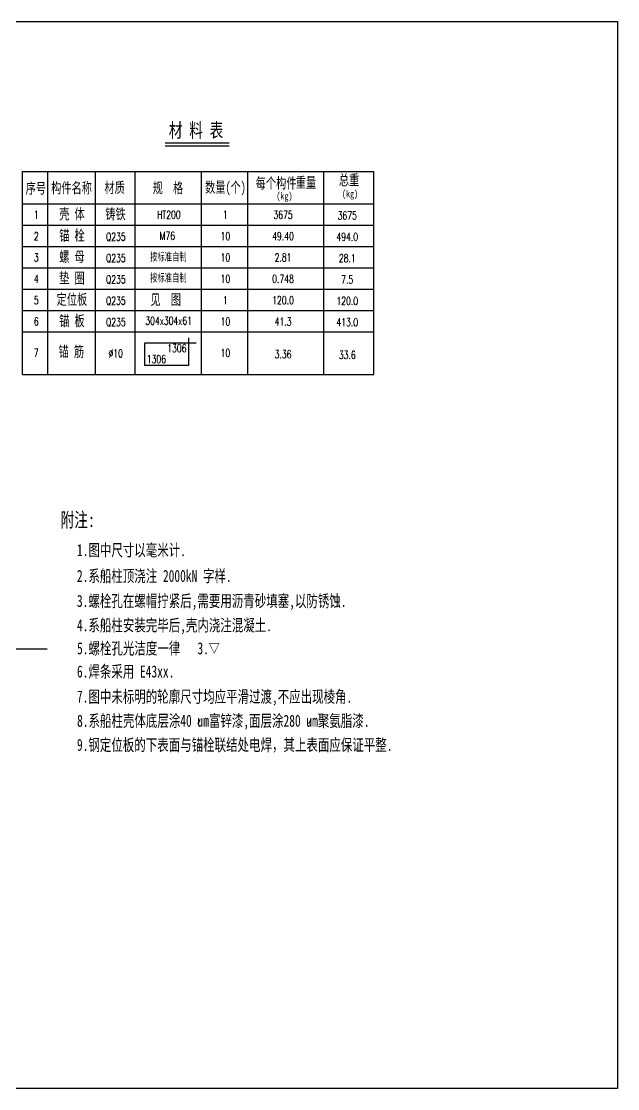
# Model space of a CAD drawing. Extents: x 1332 to 175445, y 256143 to 386027.
# Drawn here: x 107301 to 110649, y 260589 to 266589 of the extents above; entities that cross this region are included whole.
import ezdxf
from ezdxf.enums import TextEntityAlignment as Align

# ---------------------------------------------------------------- set-up
doc = ezdxf.new("R2010")
doc.units = 0
doc.header["$LTSCALE"] = 10
doc.header["$MEASUREMENT"] = 0
for name, color, linetype in [('00-园建', 4, 'Continuous'), ('1', 1, 'Continuous'), ('2', 2, 'Continuous'), ('5', 4, 'Continuous'), ('DIM', 6, 'Continuous')]:
    doc.layers.add(name, color=color, linetype=linetype)
doc.styles.add('COMPLEX', font='COMPLEX.shx', dxfattribs={"bigfont": 'hztxt.shx'})
doc.styles.add('FSA', font='txt.shx', dxfattribs={"bigfont": 'fs.shx'})
doc.styles.add('HZTEXT', font='', dxfattribs={"width": 0.7})
doc.styles.get('HZTEXT').set_extended_font_data('FangSong_GB2312')

# ---------------------------------------------------------------- blocks, each defined once
blk = doc.blocks.new('A$C6B511F52')
at = {"layer": '5'}
for p, q in [((792.4, 52.4), (806.2, 81.5)), ((1483.6, 52.4), (1497.4, 81.5))]:
    blk.add_line(p, q, dxfattribs=at)
at = {"layer": '5', "style": 'HZTEXT', "width": 0.7}
blk.add_text('8.系船柱壳体底层涂40 um富锌漆,面层涂280 um聚氨脂漆.', height=75, dxfattribs=at).set_placement((37.1, 33.6))

msp = doc.modelspace()

# ---------------------------------------------------------------- linework, layer by layer
for p, q in [((107717.5, 264603.8), (107717.5, 265745.1)), ((107939.9, 264603.8), (107939.9, 265745.1)), ((108312.6, 264603.8), (108312.6, 265745.1)), ((108571.7, 264603.8), (108571.7, 265745.1)), ((108999.3, 264603.8), (108999.3, 265745.1)), ((107307.5, 265443.8), (109279.3, 265443.8)), ((107307.5, 265323.8), (109279.3, 265323.8)), ((107307.5, 265203.8), (109279.3, 265203.8)), ((107307.5, 265083.8), (109279.3, 265083.8)), ((107307.5, 264963.8), (109279.3, 264963.8)), ((107307.5, 264843.8), (109279.3, 264843.8)), ((105386.3, 263061.3), (107446, 263061.3))]:
    msp.add_line(p, q)
at = {"layer": '00-园建'}
msp.add_lwpolyline([(110649.5, 260589.4), (102264.5, 260589.4), (102264.5, 266589.4), (110649.5, 266589.4)], close=True, dxfattribs=at)
at = {"layer": '1'}
msp.add_line((108107.7, 265890.3), (108468.2, 265890.3), dxfattribs=at)
at = {"layer": '2'}
for p, q in [((108107.7, 265905.9), (108468.2, 265905.9)), ((107307.5, 265745.1), (109279.3, 265745.1)), ((107307.5, 264603.8), (107307.5, 265745.1)), ((107449.8, 264603.8), (107449.8, 265745.1)), ((109279.3, 264603.8), (109279.3, 265745.1)), ((107307.5, 265563.8), (109279.3, 265563.8)), ((107993.6, 264782.9), (108283, 264782.9)), ((107993.6, 264654.8), (107993.6, 264782.9)), ((108238.7, 264810.8), (108238.7, 264654.8)), ((107307.5, 264603.8), (109279.3, 264603.8)), ((108238.7, 264654.8), (107993.6, 264654.8))]:
    msp.add_line(p, q, dxfattribs=at)
at = {"layer": '5', "const_width": 2.7}
msp.add_lwpolyline([(108356.5, 263092.9), (108411, 263092.9), (108383.7, 263036.8)], close=True, dxfattribs=at)

# ---------------------------------------------------------------- block references
at = {"layer": 'DIM', "xscale": 0.9, "yscale": 0.9, "zscale": 0.9}
msp.add_blockref('A$C6B511F52', (107580, 262593.6), dxfattribs=at)

# ---------------------------------------------------------------- texts
at = {"style": 'HZTEXT', "width": 0.7}
msp.add_text('材 料 表', height=80, dxfattribs=at).set_placement((108281.7, 265937.5), align=Align.CENTER)
at = {"layer": '1', "color": 1, "width": 0.7}
for s, height, style, p in [('序号', 60, 'HZTEXT', (107382.2, 265620.9)), ('构件名称', 60, 'HZTEXT', (107582.3, 265623.1)), ('材质', 60, 'HZTEXT', (107824.2, 265625.3)), ('规  格', 60, 'HZTEXT', (108123.5, 265623.1)), ('数量(个)', 60, 'HZTEXT', (108446.9, 265626.8)), ('每个构件', 60, 'HZTEXT', (108731.2, 265650.3)), ('重量', 60, 'HZTEXT', (108899, 265653.8)), ('总重', 60, 'HZTEXT', (109141.4, 265667.6)), ('1', 45, 'COMPLEX', (107384.4, 265479.3)), ('壳 体', 60, 'HZTEXT', (107584.5, 265476.4)), ('铸铁', 60, 'HZTEXT', (107829.3, 265476.4)), ('HT200', 45, 'COMPLEX', (108128.9, 265479.3)), ('1', 45, 'COMPLEX', (108446.5, 265479.3)), ('3675', 45, 'COMPLEX', (108770.2, 265479.3)), ('3675', 45, 'COMPLEX', (109130.9, 265475.4)), ('2', 45, 'COMPLEX', (107384.4, 265359.3)), ('锚 栓', 60, 'HZTEXT', (107584.5, 265356.4)), ('Q235', 45, 'COMPLEX', (107831.1, 265356.4)), ('M76', 45, 'COMPLEX', (108120.6, 265361.7)), ('10', 45, 'COMPLEX', (108446.5, 265359.3)), ('49.40', 45, 'COMPLEX', (108770.2, 265359.3)), ('494.0', 45, 'COMPLEX', (109130.9, 265355.4)), ('3', 45, 'COMPLEX', (107384.4, 265239.3)), ('螺 母', 60, 'HZTEXT', (107584.5, 265236.4)), ('Q235', 45, 'COMPLEX', (107831.1, 265236.4)), ('按标准自制', 45, 'FSA', (108126.3, 265239.3)), ('10', 45, 'COMPLEX', (108446.5, 265239.3)), ('2.81', 45, 'COMPLEX', (108770.2, 265239.3)), ('28.1', 45, 'COMPLEX', (109130.9, 265235.4)), ('4', 45, 'COMPLEX', (107384.4, 265119.3)), ('垫 圈', 60, 'HZTEXT', (107584.5, 265116.4)), ('Q235', 45, 'COMPLEX', (107831.1, 265116.4)), ('按标准自制', 45, 'FSA', (108126.3, 265121.4)), ('10', 45, 'COMPLEX', (108446.5, 265119.3)), ('0.748', 45, 'COMPLEX', (108770.2, 265119.3)), ('7.5', 45, 'COMPLEX', (109130.9, 265115.4)), ('5', 45, 'COMPLEX', (107384.4, 264999.3)), ('定位板', 60, 'HZTEXT', (107584.5, 264996.4)), ('Q235', 45, 'COMPLEX', (107831.1, 264996.4)), ('见  图', 60, 'HZTEXT', (108111.5, 264995.4)), ('1', 45, 'COMPLEX', (108446.5, 264999.3)), ('120.0', 45, 'COMPLEX', (108770.2, 264999.3)), ('120.0', 45, 'COMPLEX', (109130.9, 264995.4)), ('6', 45, 'COMPLEX', (107384.4, 264879.3)), ('锚 板', 60, 'HZTEXT', (107584.5, 264876.4)), ('Q235', 45, 'COMPLEX', (107831.1, 264876.4)), ('304x304x61', 45, 'COMPLEX', (108127.8, 264884.2)), ('10', 45, 'COMPLEX', (108446.5, 264879.3)), ('41.3', 45, 'COMPLEX', (108770.2, 264879.3)), ('413.0', 45, 'COMPLEX', (109130.9, 264875.4)), ('7', 45, 'COMPLEX', (107384.4, 264703.2)), ('锚 筋', 60, 'HZTEXT', (107581.1, 264703.6)), ('%%c10', 45, 'COMPLEX', (107830.5, 264700.4)), ('10', 45, 'COMPLEX', (108446.5, 264703.2)), ('3.36', 45, 'COMPLEX', (108770.2, 264695.4)), ('33.6', 45, 'COMPLEX', (109130.9, 264691.4))]:
    msp.add_text(s, height=height, dxfattribs=dict(at, style=style)).set_placement(p, align=Align.CENTER)
for s, height, style, p in [('(kg)', 40, 'HZTEXT', (108732.4, 265588)), ('(kg)', 40, 'HZTEXT', (109100.9, 265600.4)), ('1306', 45, 'COMPLEX', (108119.8, 264729.3)), ('1306', 45, 'COMPLEX', (108004.7, 264668.4))]:
    msp.add_text(s, height=height, dxfattribs=dict(at, style=style)).set_placement(p)
at = {"layer": '5', "style": 'HZTEXT', "width": 0.7}
for s, height, p in [('附注:', 81, (107520.2, 263746.5)), ('1.图中尺寸以毫米计.', 67.5, (107612.7, 263583.1)), ('2.系船柱顶浇注 2000kN 字样.', 67.5, (107612.7, 263438)), ('3.螺栓孔在螺帽拧紧后,需要用沥青砂填塞,以防锈蚀.', 67.5, (107612.7, 263297.6)), ('4.系船柱安装完毕后,壳内浇注混凝土.', 67.5, (107612.7, 263160.9)), ('5.螺栓孔光洁度一律   3.', 67.5, (107613.2, 263031.2)), ('6.焊条采用 E43xx.', 67.5, (107612.7, 262900.6)), ('7.图中未标明的轮廓尺寸均应平滑过渡,不应出现棱角.', 67.5, (107612.7, 262759.8)), ('9.钢定位板的下表面与锚栓联结处电焊，其上表面应保证平整.', 67.5, (107612.7, 262488.3))]:
    msp.add_text(s, height=height, dxfattribs=at).set_placement(p)

doc.saveas('drawing.dxf')
